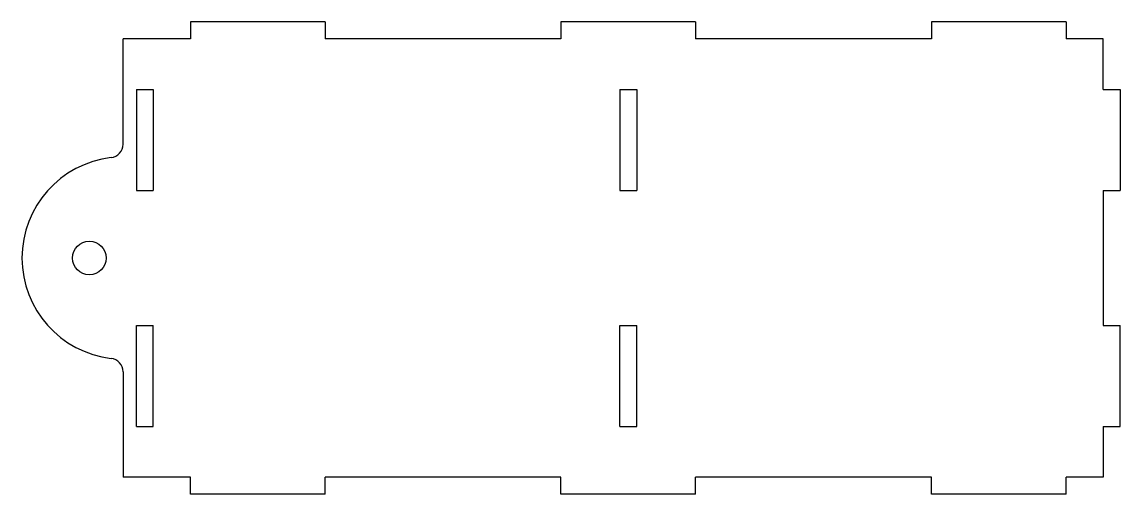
# Model space of a CAD drawing. Header units: millimetres. Extents: x -90 to 73, y -35 to 35.
import ezdxf

# ---------------------------------------------------------------- set-up
doc = ezdxf.new("R2010")
doc.units = ezdxf.units.MM

msp = doc.modelspace()

# ---------------------------------------------------------------- linework, layer by layer
at = {"color": 7, "linetype": 'Continuous', "lineweight": 25}
for p, q in [((-65, 35), (-65, 32.5)), ((-45, 35), (-65, 35)), ((-45, 35), (-45, 32.5)), ((-10, 35), (-10, 32.5)), ((10, 35), (-10, 35)), ((10, 35), (10, 32.5)), ((45, 35), (45, 32.5)), ((65, 35), (45, 35)), ((65, 35), (65, 32.5)), ((-65, 32.5), (-75, 32.5)), ((-75, 16.88), (-75, 32.5)), ((-10, 32.5), (-45, 32.5)), ((45, 32.5), (10, 32.5)), ((70.5, 32.5), (65, 32.5)), ((70.5, 25), (70.5, 32.5)), ((-73, 25), (-73, 10)), ((-73, 25), (-70.5, 25)), ((-70.5, 25), (-70.5, 10)), ((-1.25, 25), (1.25, 25)), ((-1.25, 25), (-1.25, 10)), ((1.25, 25), (1.25, 10)), ((70.5, 25), (73, 25)), ((73, 25), (73, 10)), ((-73, 10), (-70.5, 10)), ((-1.25, 10), (1.25, 10)), ((70.5, 10), (70.5, -10)), ((70.5, 10), (73, 10)), ((-73, -10), (-70.5, -10)), ((-73, -25), (-73, -10)), ((-70.5, -25), (-70.5, -10)), ((-1.25, -10), (1.25, -10)), ((-1.25, -25), (-1.25, -10)), ((1.25, -25), (1.25, -10)), ((70.5, -10), (73, -10)), ((73, -25), (73, -10)), ((-75, -16.88), (-75, -32.5)), ((-73, -25), (-70.5, -25)), ((-1.25, -25), (1.25, -25)), ((70.5, -25), (70.5, -32.5)), ((70.5, -25), (73, -25)), ((-65, -32.5), (-75, -32.5)), ((-65, -35), (-65, -32.5)), ((-10, -32.5), (-45, -32.5)), ((-45, -35), (-45, -32.5)), ((-10, -35), (-10, -32.5)), ((45, -32.5), (10, -32.5)), ((10, -35), (10, -32.5)), ((45, -35), (45, -32.5)), ((70.5, -32.5), (65, -32.5)), ((65, -35), (65, -32.5)), ((-45, -35), (-65, -35)), ((10, -35), (-10, -35)), ((65, -35), (45, -35))]:
    msp.add_line(p, q, dxfattribs=at)
msp.add_circle((-80, 0), 2.5, dxfattribs=at)
for centre, radius, start, end in [((-77, 16.88), 2, 276.7563, 0), ((-75, 0), 15, 96.7563, 263.2437), ((-77, -16.88), 2, 360, 83.2437)]:
    msp.add_arc(centre, radius, start, end, dxfattribs=at)

doc.saveas('drawing.dxf')
